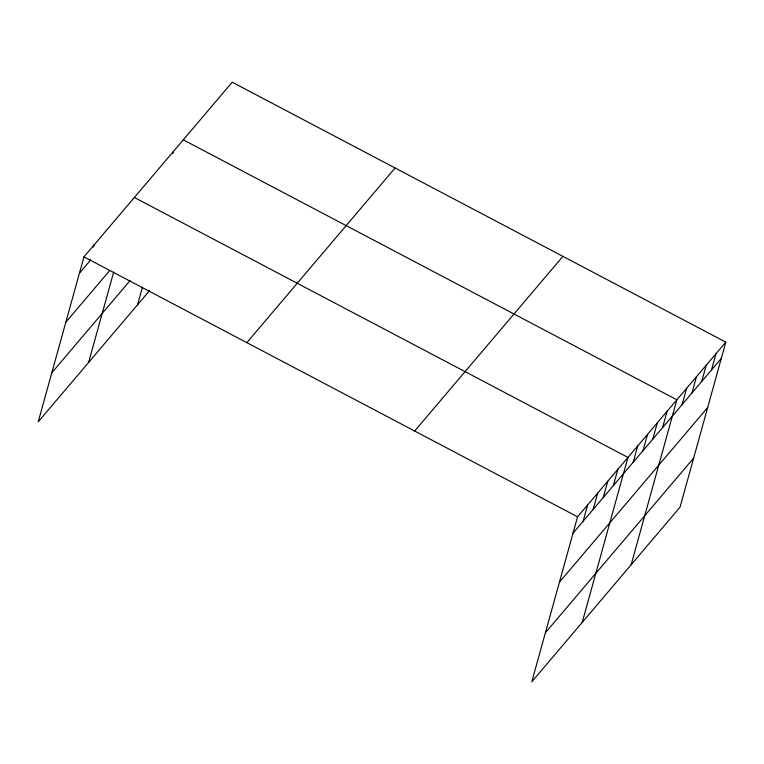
<?xml version="1.0" encoding="UTF-8"?>
<svg xmlns="http://www.w3.org/2000/svg" width="764" height="764" viewBox="0 0 764 764"><rect width="100%" height="100%" fill="white"/><g stroke="black" fill="none" stroke-linecap="round" stroke-linejoin="round"><path stroke-width="1.15" d="M725.8 342.148L577.555 516.817L531.801 681.803L680.046 507.143L725.8 342.148L232.199 82.197L83.954 256.857L38.2 421.852L149.563 290.635M90.114 259.12L89.512 261.288L79.437 273.168M93.437 247.154L94.039 244.977M88.605 362.47L113.683 272.041M172.893 153.535L173.495 151.358M137.52 304.826L142.476 286.987M583.113 521.249L587.64 504.937M593.189 509.368L597.715 493.057M603.274 497.488L607.8 481.177M613.358 485.618L617.875 469.306M582.206 622.421L627.96 457.426L134.359 197.475M633.222 462.21L637.739 445.899M643.001 450.684L647.528 434.372M652.79 439.157L657.307 422.845M662.569 427.63L667.096 411.318M631.121 564.777L676.875 399.792L183.284 139.831M682.137 404.567L686.664 388.255M691.926 393.04L696.443 376.728M701.705 381.513L706.232 365.202M711.494 369.986L716.011 353.675M65.828 322.236L109.749 270.485M51.809 372.784L130.061 280.589M246.848 342.644L395.093 167.975M414.671 431.03L562.915 256.36M573.029 533.129L721.273 358.459M559.42 582.187L707.674 407.527M545.41 632.745L693.655 458.075M83.954 256.857L577.555 516.817"/></g></svg>
